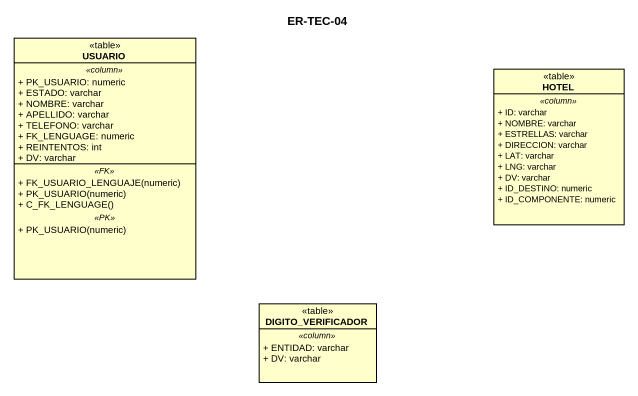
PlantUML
@startuml
title ER-TEC-04
hide circle
hide empty members
skinparam classAttributeIconSize 0
class USUARIO <<table>> {
  .. <<column>> ..
  + PK_USUARIO: numeric
  + ESTADO: varchar
  + NOMBRE: varchar
  + APELLIDO: varchar
  + TELEFONO: varchar
  + FK_LENGUAGE: numeric
  + REINTENTOS: int
  + DV: varchar
  .. <<FK>> ..
  + FK_USUARIO_LENGUAJE(numeric)
  + PK_USUARIO(numeric)
  + C_FK_LENGUAGE()
  .. <<PK>> ..
  + PK_USUARIO(numeric)
}
class HOTEL <<table>> {
  .. <<column>> ..
  + ID: varchar
  + NOMBRE: varchar
  + ESTRELLAS: varchar
  + DIRECCION: varchar
  + LAT: varchar
  + LNG: varchar
  + DV: varchar
  + ID_DESTINO: numeric
  + ID_COMPONENTE: numeric
}
class DIGITO_VERIFICADOR <<table>> {
  .. <<column>> ..
  + ENTIDAD: varchar
  + DV: varchar
}
@enduml
